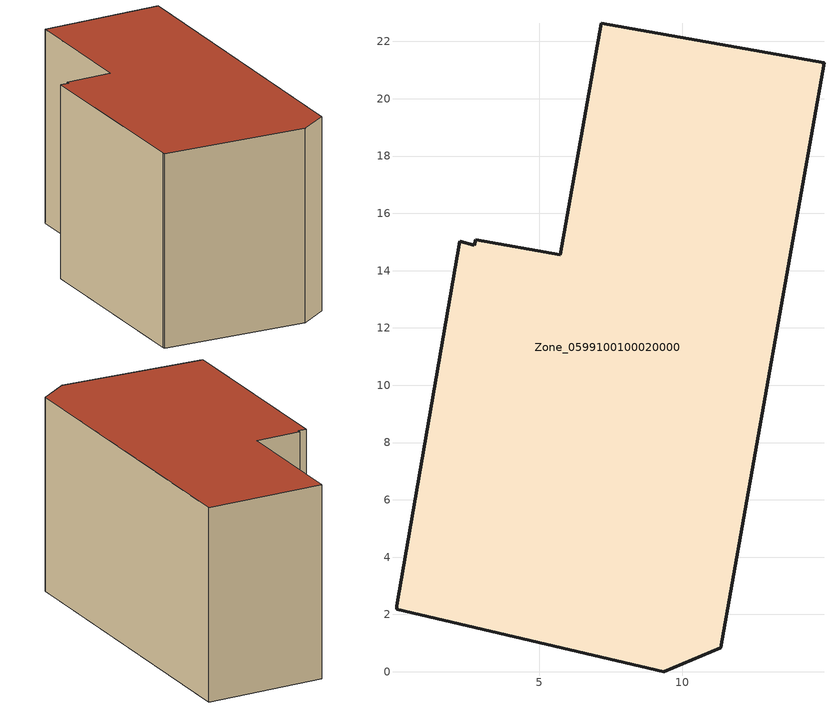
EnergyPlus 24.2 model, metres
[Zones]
Zone_0599100100020000
 floor ground (C_G): 9.36,0 0.03,2.19 0.02,2.3 2.22,15.03 2.74,14.88 2.78,15.08 5.73,14.56 7.16,22.64 14.94,21.26 11.33,0.84 z0
 wall outside (C_F): 11.33,0.84 14.94,21.26 7.16,22.64 5.73,14.56 2.78,15.08 2.74,14.88 2.22,15.03 0.02,2.3 0.03,2.19 9.36,0 11.33,0.84 z0:12.85
 roof outside (C_R): 0.03,2.19 9.36,0 11.33,0.84 14.94,21.26 7.16,22.64 5.73,14.56 2.78,15.08 2.74,14.88 2.22,15.03 0.02,2.3 z12.85
[BUILDING]
Pand.0599100100020000: North Axis=0; Terrain=City; Loads Convergence Tolerance Value=0.04; Temperature Convergence Tolerance Value=0.4; Solar Distribution=FullExterior; Maximum Number of Warmup Days=25; Minimum Number of Warmup Days=1
[Site:Location]
Rotterdam.The.Hague.AP_ZH_NLD Design_Conditions: Latitude=51.96; Longitude=4.45; Time Zone=1; Elevation=-4.5
[SITE:GROUNDTEMPERATURE:BUILDINGSURFACE]
18, 18, 18, 18, 18, 18, 18, 18, 18, 18, 18, 18
[MATERIAL] Thermal Absorptance=0.9; Solar Absorptance=0.7; Visible Absorptance=0.7
Name | Roughness | Thickness | Conductivity | Density | Specific Heat
G.TI.2015-2018 | MediumSmooth | 0.15 | 0.0428571 | 540 | 1210
F.TI.2015-2018 | Rough | 0.3 | 0.0666667 | 1920 | 840
R.TI.2015-2018 | MediumRough | 0.2 | 0.0333333 | 1500 | 1000
[CONSTRUCTION]
C_G: G.TI.2015-2018
C_F: F.TI.2015-2018
C_R: R.TI.2015-2018
[ZONE]
Zone_0599100100020000: Type=1; Multiplier=1; Ceiling Height=Autocalculate; Volume=Autocalculate; Floor Area=autocalculate; Part of Total Floor Area=Yes
[ZONEINFILTRATION:DESIGNFLOWRATE]
Infil_Zone_0599100100020000: Zone or ZoneList or Space or SpaceList=Zone_0599100100020000; Schedule=AlwaysOn; Design Flow Rate Calculation Method=Flow/Area; Flow Rate per Floor Area=0.0015; Constant Term Coefficient=1; Temperature Term Coefficient=0; Velocity Term Coefficient=0; Velocity Squared Term Coefficient=0
[HVACTEMPLATE:ZONE:IDEALLOADSAIRSYSTEM]
Zone_0599100100020000: Maximum Heating Supply Air Temperature=50; Minimum Cooling Supply Air Temperature=13; Maximum Heating Supply Air Humidity Ratio=0.0156; Minimum Cooling Supply Air Humidity Ratio=0.0077; Heating Limit=NoLimit; Cooling Limit=NoLimit; Dehumidification Control Type=ConstantSensibleHeatRatio; Cooling Sensible Heat Ratio=0.7; Dehumidification Setpoint=60; Humidification Control Type=None; Humidification Setpoint=30; Outdoor Air Method=None; Outdoor Air Flow Rate per Person=0.00944; Outdoor Air Flow Rate per Zone Floor Area=0; Outdoor Air Flow Rate per Zone=0; Demand Controlled Ventilation Type=None; Outdoor Air Economizer Type=NoEconomizer; Heat Recovery Type=None; Sensible Heat Recovery Effectiveness=0.7; Latent Heat Recovery Effectiveness=0.65
[ZONECONTROL:THERMOSTAT]
ThermostatControl_Zone_0599100100020000: Zone or ZoneList=Zone_0599100100020000; Control Type Schedule=DualSetpointControlType; Control 1=Thermostat_Zone_0599100100020000; Temperature Difference Between Cutout And Setpoint=0
[THERMOSTATSETPOINT:DUALSETPOINT]
Thermostat_Zone_0599100100020000: Heating Setpoint Temperature Schedule=HeatingSetpoint_Zone_0599100100020000; Cooling Setpoint Temperature Schedule=CoolingSetpoint_Zone_0599100100020000
[SCHEDULE:COMPACT]
HeatingSetpoint_Zone_0599100100020000: Through: 12/31, For: AllDays, Until: 24:00, 21
CoolingSetpoint_Zone_0599100100020000: Through: 12/31, For: AllDays, Until: 24:00, 24
DualSetpointControlType: Through: 12/31, For: AllDays, Until: 24:00, 4
AlwaysOn: Through: 12/31, For: AllDays, Until: 24:00, 1
